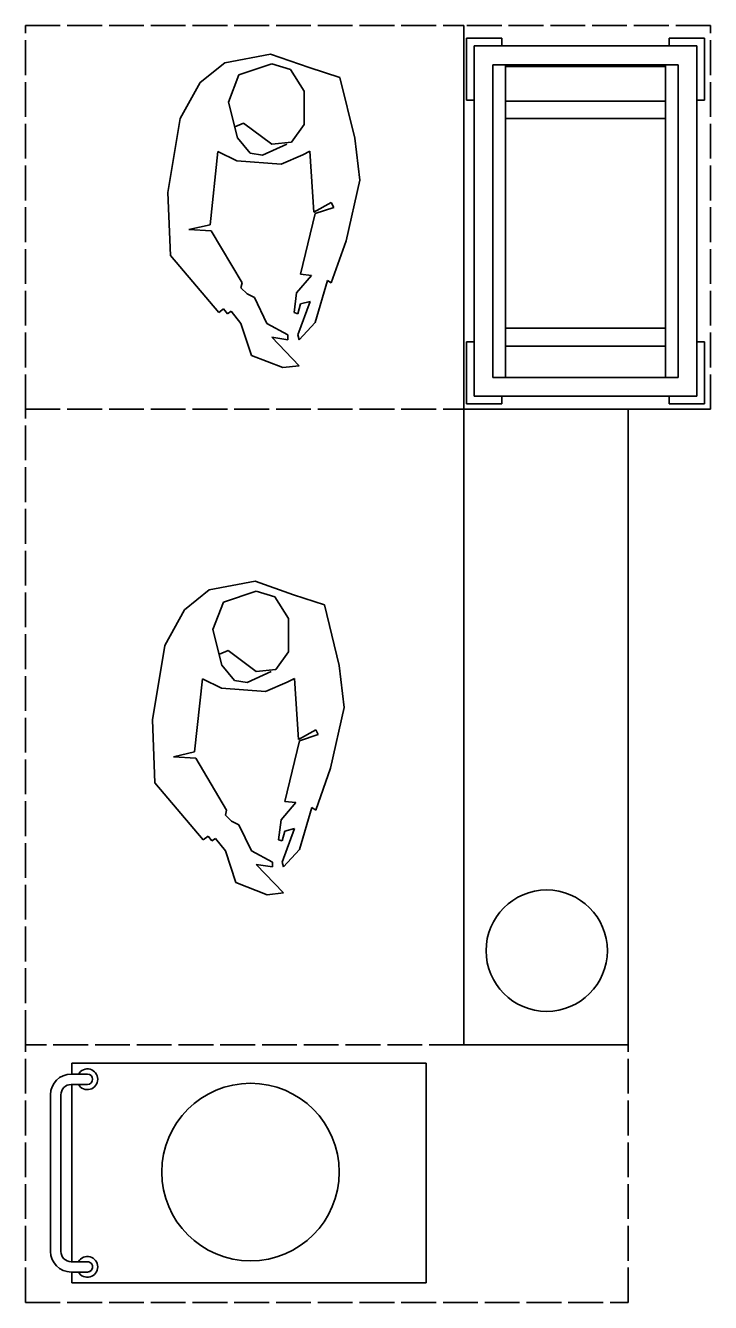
# Model space of a CAD drawing. Header units: millimetres. Extents: x -9564 to 100419, y -25359 to 24346.
# Drawn here: x 9685 to 10935, y 7969 to 10299 of the extents above; entities that cross this region are included whole.
import ezdxf

# ---------------------------------------------------------------- set-up
doc = ezdxf.new("R2010")
doc.units = ezdxf.units.MM
doc.header["$LTSCALE"] = 100
doc.linetypes.add('DASHED2', pattern=[0.762, 0.635, -0.127])
doc.layers.add('freecads.com', color=7, linetype='Continuous')
doc.layers.add('Transporte semielaborado', color=30, linetype='Continuous')

# ---------------------------------------------------------------- blocks, each defined once
blk = doc.blocks.new('Bakery Trolley pl')
at = {"layer": 'Transporte semielaborado'}
for p, q in [((0.1804, 0.6253), (0.2371, 0.6253)), ((0.1804, 0.6253), (0.1804, 0.526)), ((0.2371, 0.6127), (0.1929, 0.6127)), ((0.1929, 0.526), (0.1929, 0.6127)), ((0.2371, 0.6127), (0.2371, 0.6253)), ((0.5048, 0.6127), (0.2371, 0.6127)), ((0.5048, 0.6127), (0.5048, 0.6253)), ((0.5048, 0.6253), (0.5615, 0.6253)), ((0.5489, 0.6127), (0.5048, 0.6127)), ((0.5489, 0.526), (0.5489, 0.6127)), ((0.5615, 0.526), (0.5615, 0.6253)), ((0.2229, 0.5827), (0.2229, 0.0827)), ((0.2429, 0.5827), (0.2229, 0.5827)), ((0.2429, 0.5827), (0.2429, 0.5798)), ((0.4989, 0.5827), (0.2429, 0.5827)), ((0.2429, 0.5798), (0.4989, 0.5798)), ((0.2429, 0.5798), (0.2429, 0.5245)), ((0.5189, 0.5827), (0.4989, 0.5827)), ((0.4989, 0.5798), (0.4989, 0.5827)), ((0.4989, 0.5245), (0.4989, 0.5798)), ((0.5189, 0.0827), (0.5189, 0.5827)), ((0.1804, 0.526), (0.1929, 0.526)), ((0.1929, 0.526), (0.1929, 0.1394)), ((0.2429, 0.5245), (0.4989, 0.5245)), ((0.2429, 0.5245), (0.2429, 0.4967)), ((0.4989, 0.4967), (0.4989, 0.5245)), ((0.5489, 0.526), (0.5615, 0.526)), ((0.5489, 0.1394), (0.5489, 0.526)), ((0.2429, 0.4967), (0.4989, 0.4967)), ((0.2429, 0.4967), (0.2429, 0.1615)), ((0.4989, 0.1615), (0.4989, 0.4967)), ((0.2429, 0.1615), (0.4989, 0.1615)), ((0.2429, 0.1615), (0.2429, 0.1325)), ((0.4989, 0.1325), (0.4989, 0.1615)), ((0.1804, 0.1394), (0.1929, 0.1394)), ((0.1804, 0.1394), (0.1804, 0.0402)), ((0.1929, 0.1394), (0.1929, 0.0527)), ((0.2429, 0.1325), (0.4989, 0.1325)), ((0.2429, 0.1325), (0.2429, 0.0827)), ((0.4989, 0.0827), (0.4989, 0.1325)), ((0.5615, 0.1394), (0.5489, 0.1394)), ((0.5489, 0.0527), (0.5489, 0.1394)), ((0.5615, 0.0402), (0.5615, 0.1394)), ((0.2229, 0.0827), (0.2429, 0.0827)), ((0.4989, 0.0827), (0.2429, 0.0827)), ((0.4989, 0.0827), (0.5189, 0.0827)), ((0.2371, 0.0527), (0.1929, 0.0527)), ((0.2371, 0.0402), (0.2371, 0.0527)), ((0.2371, 0.0527), (0.5048, 0.0527)), ((0.5048, 0.0527), (0.5048, 0.0402)), ((0.5489, 0.0527), (0.5048, 0.0527)), ((0.1804, 0.0402), (0.2371, 0.0402)), ((0.5615, 0.0402), (0.5048, 0.0402))]:
    blk.add_line(p, q, dxfattribs=at)

msp = doc.modelspace()

# ---------------------------------------------------------------- linework, layer by layer
at = {"linetype": 'DASHED2'}
for p, q in [((9685.114, 9598.649), (9685.114, 10298.649)), ((9685.114, 10298.649), (10485.114, 10298.649)), ((9685.114, 7968.649), (10785.114, 7968.649))]:
    msp.add_line(p, q, dxfattribs=at)
at = {"color": 3}
for p, q in [((10485.114, 10298.649), (10485.114, 9598.649)), ((10485.114, 9598.649), (10935.114, 9598.649))]:
    msp.add_line(p, q, dxfattribs=at)
at = {"color": 3, "linetype": 'DASHED2'}
for p, q in [((10935.114, 10298.649), (10485.114, 10298.649)), ((10935.114, 9598.649), (10935.114, 10298.649)), ((9685.114, 8438.649), (9685.114, 9598.649)), ((9685.114, 9598.649), (10485.114, 9598.649)), ((10485.114, 8438.649), (9685.114, 8438.649)), ((9685.114, 7968.649), (9685.114, 8438.649)), ((10785.114, 7968.649), (10785.114, 8438.649))]:
    msp.add_line(p, q, dxfattribs=at)
for p, q in [((10485.114, 9598.649), (10485.114, 8438.649)), ((10785.114, 9598.649), (10485.114, 9598.649)), ((10785.114, 8438.649), (10785.114, 9598.649)), ((10485.114, 8438.649), (10785.114, 8438.649)), ((10416.127, 8004.177), (10416.127, 8405.271)), ((9769.659, 8004.177), (10416.127, 8004.177))]:
    msp.add_line(p, q)
for centre, radius in [((10636.252, 8610.526), 110.742), ((10095.782, 8206.603), 161.968)]:
    msp.add_circle(centre, radius)
at = {"layer": 'freecads.com'}
for p, q in [((10003.745, 10194.741), (10048.907, 10230.843)), ((10048.907, 10230.843), (10132.455, 10246.638)), ((10132.455, 10246.638), (10202.455, 10221.818)), ((10074.674, 10208.728), (10055.496, 10158.821)), ((10134.713, 10228.587), (10074.674, 10208.728)), ((10168.649, 10218.326), (10134.713, 10228.587)), ((10193.423, 10178.947), (10168.649, 10218.326)), ((10202.455, 10221.818), (10258.907, 10203.767)), ((9967.616, 10129.306), (10003.745, 10194.741)), ((10258.907, 10203.767), (10286.003, 10093.204)), ((10055.496, 10158.821), (10071.798, 10093.559)), ((10193.423, 10118.024), (10193.423, 10178.947)), ((9945.036, 9993.923), (9967.616, 10129.306)), ((10067.311, 10113.664), (10083.18, 10120.383)), ((10083.18, 10120.383), (10134.713, 10081.922)), ((10170.44, 10085.812), (10193.423, 10118.024)), ((10071.798, 10093.559), (10094.812, 10065.726)), ((10286.003, 10093.204), (10295.036, 10016.487)), ((10036.317, 10068.605), (10021.81, 9935.257)), ((10070.989, 10051.827), (10036.317, 10068.605)), ((10094.812, 10065.726), (10117.826, 10061.887)), ((10117.826, 10061.887), (10161.937, 10082.042)), ((10134.713, 10081.922), (10170.44, 10085.812)), ((10204.129, 10069.565), (10190.904, 10062.474)), ((10211.487, 9957.821), (10204.129, 10069.565)), ((10151.389, 10045.571), (10070.989, 10051.827)), ((10190.904, 10062.474), (10151.389, 10045.571)), ((10295.036, 10016.487), (10270.197, 9905.924)), ((9949.552, 9878.848), (9945.036, 9993.923)), ((10243.1, 9975.872), (10211.487, 9957.821)), ((10247.616, 9966.847), (10243.1, 9975.872)), ((10186.649, 9845.002), (10213.745, 9955.565)), ((10213.745, 9955.565), (10247.616, 9966.847)), ((10021.81, 9935.257), (9983.423, 9926.232)), ((9983.423, 9926.232), (10024.068, 9923.975)), ((10024.068, 9923.975), (10080.52, 9829.207)), ((10270.197, 9905.924), (10243.1, 9829.207)), ((10037.616, 9775.054), (9949.552, 9878.848)), ((10179.874, 9811.156), (10206.971, 9842.745)), ((10206.971, 9842.745), (10186.649, 9845.002)), ((10236.326, 9833.72), (10213.745, 9757.003)), ((10243.1, 9829.207), (10236.326, 9833.72)), ((10080.52, 9829.207), (10078.261, 9820.182)), ((10078.261, 9820.182), (10089.552, 9808.9)), ((10175.358, 9775.054), (10179.874, 9811.156)), ((10089.552, 9808.9), (10103.1, 9802.131)), ((10103.1, 9802.131), (10125.681, 9754.747)), ((10182.132, 9734.439), (10204.713, 9795.361)), ((10186.649, 9790.849), (10182.132, 9772.798)), ((10204.713, 9795.361), (10186.649, 9790.849)), ((10046.649, 9781.823), (10037.616, 9775.054)), ((10053.423, 9772.798), (10046.649, 9781.823)), ((10060.197, 9777.31), (10053.423, 9772.798)), ((10078.261, 9754.747), (10060.197, 9777.31)), ((10182.132, 9772.798), (10175.358, 9775.054)), ((10097.491, 9696.776), (10078.261, 9754.747)), ((10125.681, 9754.747), (10164.068, 9734.439)), ((10213.745, 9757.003), (10184.391, 9725.414)), ((10164.068, 9725.414), (10134.713, 9729.926)), ((10134.713, 9729.926), (10184.419, 9677.999)), ((10164.068, 9734.439), (10164.068, 9725.414)), ((10184.391, 9725.414), (10182.132, 9734.439)), ((10154.401, 9674.869), (10097.491, 9696.776)), ((10184.419, 9677.999), (10154.401, 9674.869)), ((10020.47, 9268.724), (10104.018, 9284.519)), ((10104.018, 9284.519), (10174.018, 9259.699)), ((9975.308, 9232.622), (10020.47, 9268.724)), ((10106.276, 9266.468), (10046.237, 9246.609)), ((10140.212, 9256.207), (10106.276, 9266.468)), ((10164.986, 9216.828), (10140.212, 9256.207)), ((10174.018, 9259.699), (10230.47, 9241.648)), ((9939.179, 9167.187), (9975.308, 9232.622)), ((10046.237, 9246.609), (10027.059, 9196.702)), ((10230.47, 9241.648), (10257.566, 9131.085)), ((10164.986, 9155.905), (10164.986, 9216.828)), ((10027.059, 9196.702), (10043.361, 9131.44)), ((9916.599, 9031.804), (9939.179, 9167.187)), ((10038.874, 9151.545), (10054.743, 9158.263)), ((10054.743, 9158.263), (10106.276, 9119.803)), ((10142.003, 9123.693), (10164.986, 9155.905)), ((10043.361, 9131.44), (10066.375, 9103.607)), ((10089.389, 9099.768), (10133.5, 9119.923)), ((10106.276, 9119.803), (10142.003, 9123.693)), ((10257.566, 9131.085), (10266.599, 9054.368)), ((10007.88, 9106.486), (9993.373, 8973.138)), ((10042.552, 9089.707), (10007.88, 9106.486)), ((10122.952, 9083.452), (10042.552, 9089.707)), ((10066.375, 9103.607), (10089.389, 9099.768)), ((10162.467, 9100.355), (10122.952, 9083.452)), ((10175.693, 9107.446), (10162.467, 9100.355)), ((10183.05, 8995.702), (10175.693, 9107.446)), ((10266.599, 9054.368), (10241.76, 8943.805)), ((9921.115, 8916.729), (9916.599, 9031.804)), ((10214.663, 9013.753), (10183.05, 8995.702)), ((10185.308, 8993.446), (10219.179, 9004.728)), ((10219.179, 9004.728), (10214.663, 9013.753)), ((9993.373, 8973.138), (9954.986, 8964.113)), ((10158.212, 8882.883), (10185.308, 8993.446)), ((9954.986, 8964.113), (9995.631, 8961.856)), ((9995.631, 8961.856), (10052.083, 8867.088)), ((10241.76, 8943.805), (10214.663, 8867.088)), ((10009.179, 8812.935), (9921.115, 8916.729)), ((10151.437, 8849.037), (10178.534, 8880.626)), ((10178.534, 8880.626), (10158.212, 8882.883)), ((10052.083, 8867.088), (10049.825, 8858.063)), ((10049.825, 8858.063), (10061.115, 8846.781)), ((10207.889, 8871.601), (10185.308, 8794.884)), ((10214.663, 8867.088), (10207.889, 8871.601)), ((10061.115, 8846.781), (10074.663, 8840.012)), ((10074.663, 8840.012), (10097.244, 8792.627)), ((10146.921, 8812.935), (10151.437, 8849.037)), ((10153.696, 8772.32), (10176.276, 8833.242)), ((10176.276, 8833.242), (10158.212, 8828.73)), ((10018.212, 8819.704), (10009.179, 8812.935)), ((10024.986, 8810.679), (10018.212, 8819.704)), ((10031.76, 8815.191), (10024.986, 8810.679)), ((10049.825, 8792.627), (10031.76, 8815.191)), ((10153.696, 8810.679), (10146.921, 8812.935)), ((10158.212, 8828.73), (10153.696, 8810.679)), ((10069.054, 8734.657), (10049.825, 8792.627)), ((10097.244, 8792.627), (10135.631, 8772.32)), ((10185.308, 8794.884), (10155.954, 8763.295)), ((10135.631, 8763.295), (10106.276, 8767.807)), ((10106.276, 8767.807), (10155.982, 8715.88)), ((10135.631, 8772.32), (10135.631, 8763.295)), ((10155.954, 8763.295), (10153.696, 8772.32)), ((10125.964, 8712.75), (10069.054, 8734.657)), ((10155.982, 8715.88), (10125.964, 8712.75)), ((9769.659, 8405.271), (9769.659, 8395.833)), ((9769.659, 8405.271), (9779.097, 8405.271)), ((9769.659, 8405.271), (9769.659, 8385.314)), ((9769.659, 8405.271), (9797.972, 8405.271)), ((9769.659, 8405.271), (10416.127, 8405.271)), ((9769.659, 8405.271), (9769.659, 8385.314)), ((9797.972, 8385.314), (9768.48, 8385.314)), ((9797.972, 8366.439), (9768.48, 8366.439)), ((9769.659, 8366.439), (9769.659, 8043.009)), ((9730.73, 8347.564), (9730.73, 8061.884)), ((9749.605, 8347.564), (9749.605, 8061.884)), ((9797.972, 8043.009), (9768.48, 8043.009)), ((9797.972, 8024.134), (9768.48, 8024.134)), ((9769.659, 8024.134), (9769.659, 8004.177))]:
    msp.add_line(p, q, dxfattribs=at)
for centre, radius, start, end in [((9797.972, 8375.876), 18.875, 210, 150), ((9768.48, 8347.564), 37.75, 90, 180), ((9768.48, 8347.564), 18.875, 90, 180), ((9797.972, 8375.876), 9.437, 270, 90), ((9768.48, 8061.884), 37.75, 180, 270), ((9768.48, 8061.884), 18.875, 180, 270), ((9797.972, 8033.572), 18.875, 210, 150), ((9797.972, 8033.572), 9.437, 270, 90.000109), ((9797.972, 8033.572), 9.437, 270, 0)]:
    msp.add_arc(centre, radius, start, end, dxfattribs=at)

# ---------------------------------------------------------------- block references
at = {"layer": 'Transporte semielaborado', "xscale": -1141.039974711085, "yscale": 1141.039974711085, "zscale": 1141.039974711085}
msp.add_blockref('Bakery Trolley pl', (11130.315, 9562.315), dxfattribs=at)

doc.saveas('drawing.dxf')
